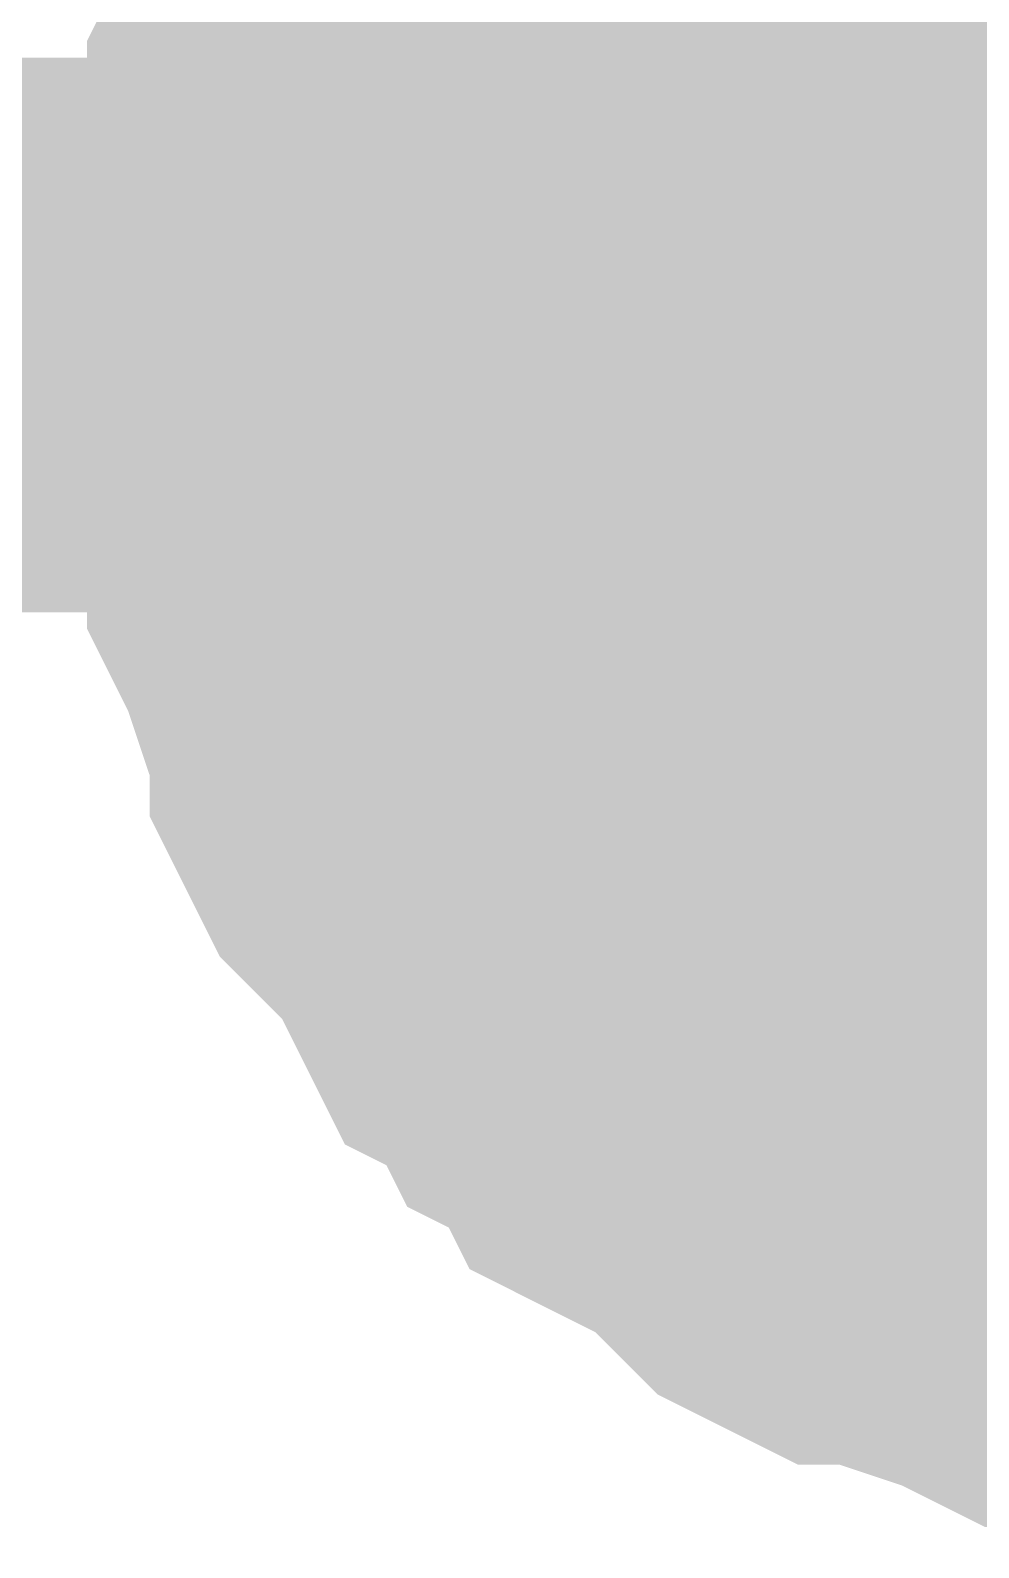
# Model space of a CAD drawing. Header units: inches. Extents: x 0 to 432, y 0 to 280.
# Drawn here: x 177.131 to 177.643, y 161.898 to 162.717 of the extents above; entities that cross this region are included whole.
import ezdxf

# ---------------------------------------------------------------- set-up
doc = ezdxf.new("R2010")
doc.units = ezdxf.units.IN
doc.layers.add('Sheet', color=255, linetype='Continuous')

msp = doc.modelspace()

# ---------------------------------------------------------------- linework, layer by layer
at = {"layer": 'Sheet'}
msp.add_lwpolyline([(177.546, 162.56, 0.508, 0.508, 1), (178.054, 162.56, 0.508, 0.508, 1)], format="xyseb", close=True, dxfattribs=at)
for points in [[(177.2999, 162.55285, 0.29972, 0.29972, 0), (177.2999, 162.57531, 0.29972, 0.29972, 0), (177.2999, 162.609, 0.29972, 0.29972, 0), (177.31113, 162.63146, 0.29972, 0.29972, 0), (177.31113, 162.65392, 0.29972, 0.29972, 0), (177.31113, 162.67638, 0.29972, 0.29972, 0), (177.32236, 162.69884, 0.29972, 0.29972, 0), (177.33359, 162.73253, 0.29972, 0.29972, 0), (177.34482, 162.75499, 0.29972, 0.29972, 0), (177.34482, 162.77745, 0.29972, 0.29972, 0), (177.35605, 162.79991, 0.29972, 0.29972, 0), (177.36729, 162.81114, 0.29972, 0.29972, 0), (177.38975, 162.8336, 0.29972, 0.29972, 0), (177.40098, 162.85606, 0.29972, 0.29972, 0), (177.41221, 162.87852, 0.29972, 0.29972, 0)], [(177.2999, 162.55285, 0.29972, 0.29972, 0), (177.2999, 162.57531, 0.29972, 0.29972, 0), (177.2999, 162.609, 0.29972, 0.29972, 0), (177.31113, 162.63146, 0.29972, 0.29972, 0), (177.31113, 162.65392, 0.29972, 0.29972, 0), (177.31113, 162.67638, 0.29972, 0.29972, 0), (177.32236, 162.69884, 0.29972, 0.29972, 0), (177.33359, 162.73253, 0.29972, 0.29972, 0), (177.34482, 162.75499, 0.29972, 0.29972, 0), (177.34482, 162.77745, 0.29972, 0.29972, 0), (177.35605, 162.79991, 0.29972, 0.29972, 0), (177.36729, 162.81114, 0.29972, 0.29972, 0), (177.38975, 162.8336, 0.29972, 0.29972, 0), (177.40098, 162.85606, 0.29972, 0.29972, 0), (177.41221, 162.87852, 0.29972, 0.29972, 0)], [(177.2999, 162.55285, 0.29972, 0.29972, 0), (177.2999, 162.57531, 0.29972, 0.29972, 0), (177.2999, 162.609, 0.29972, 0.29972, 0), (177.31113, 162.63146, 0.29972, 0.29972, 0), (177.31113, 162.65392, 0.29972, 0.29972, 0), (177.31113, 162.67638, 0.29972, 0.29972, 0), (177.32236, 162.69884, 0.29972, 0.29972, 0), (177.33359, 162.73253, 0.29972, 0.29972, 0), (177.34482, 162.75499, 0.29972, 0.29972, 0), (177.34482, 162.77745, 0.29972, 0.29972, 0), (177.35605, 162.79991, 0.29972, 0.29972, 0), (177.36729, 162.81114, 0.29972, 0.29972, 0), (177.38975, 162.8336, 0.29972, 0.29972, 0), (177.40098, 162.85606, 0.29972, 0.29972, 0), (177.41221, 162.87852, 0.29972, 0.29972, 0)], [(177.2999, 162.55285, 0.29972, 0.29972, 0), (177.2999, 162.57531, 0.29972, 0.29972, 0), (177.2999, 162.609, 0.29972, 0.29972, 0), (177.31113, 162.63146, 0.29972, 0.29972, 0), (177.31113, 162.65392, 0.29972, 0.29972, 0), (177.31113, 162.67638, 0.29972, 0.29972, 0), (177.32236, 162.69884, 0.29972, 0.29972, 0), (177.33359, 162.73253, 0.29972, 0.29972, 0), (177.34482, 162.75499, 0.29972, 0.29972, 0), (177.34482, 162.77745, 0.29972, 0.29972, 0), (177.35605, 162.79991, 0.29972, 0.29972, 0), (177.36729, 162.81114, 0.29972, 0.29972, 0), (177.38975, 162.8336, 0.29972, 0.29972, 0), (177.40098, 162.85606, 0.29972, 0.29972, 0), (177.41221, 162.87852, 0.29972, 0.29972, 0)], [(177.2999, 162.55285, 0.29972, 0.29972, 0), (177.2999, 162.57531, 0.29972, 0.29972, 0), (177.2999, 162.609, 0.29972, 0.29972, 0), (177.31113, 162.63146, 0.29972, 0.29972, 0), (177.31113, 162.65392, 0.29972, 0.29972, 0), (177.31113, 162.67638, 0.29972, 0.29972, 0), (177.32236, 162.69884, 0.29972, 0.29972, 0), (177.33359, 162.73253, 0.29972, 0.29972, 0), (177.34482, 162.75499, 0.29972, 0.29972, 0), (177.34482, 162.77745, 0.29972, 0.29972, 0), (177.35605, 162.79991, 0.29972, 0.29972, 0), (177.36729, 162.81114, 0.29972, 0.29972, 0), (177.38975, 162.8336, 0.29972, 0.29972, 0), (177.40098, 162.85606, 0.29972, 0.29972, 0), (177.41221, 162.87852, 0.29972, 0.29972, 0)], [(177.2999, 162.55285, 0.29972, 0.29972, 0), (177.2999, 162.57531, 0.29972, 0.29972, 0), (177.2999, 162.609, 0.29972, 0.29972, 0), (177.31113, 162.63146, 0.29972, 0.29972, 0), (177.31113, 162.65392, 0.29972, 0.29972, 0), (177.31113, 162.67638, 0.29972, 0.29972, 0), (177.32236, 162.69884, 0.29972, 0.29972, 0), (177.33359, 162.73253, 0.29972, 0.29972, 0), (177.34482, 162.75499, 0.29972, 0.29972, 0), (177.34482, 162.77745, 0.29972, 0.29972, 0), (177.35605, 162.79991, 0.29972, 0.29972, 0), (177.36729, 162.81114, 0.29972, 0.29972, 0), (177.38975, 162.8336, 0.29972, 0.29972, 0), (177.40098, 162.85606, 0.29972, 0.29972, 0), (177.41221, 162.87852, 0.29972, 0.29972, 0)], [(177.2999, 162.55285, 0.29972, 0.29972, 0), (177.2999, 162.57531, 0.29972, 0.29972, 0), (177.2999, 162.609, 0.29972, 0.29972, 0), (177.31113, 162.63146, 0.29972, 0.29972, 0), (177.31113, 162.65392, 0.29972, 0.29972, 0), (177.31113, 162.67638, 0.29972, 0.29972, 0), (177.32236, 162.69884, 0.29972, 0.29972, 0), (177.33359, 162.73253, 0.29972, 0.29972, 0), (177.34482, 162.75499, 0.29972, 0.29972, 0), (177.34482, 162.77745, 0.29972, 0.29972, 0), (177.35605, 162.79991, 0.29972, 0.29972, 0), (177.36729, 162.81114, 0.29972, 0.29972, 0), (177.38975, 162.8336, 0.29972, 0.29972, 0), (177.40098, 162.85606, 0.29972, 0.29972, 0), (177.41221, 162.87852, 0.29972, 0.29972, 0)], [(177.2999, 162.55285, 0.09906, 0.09906, 0), (177.2999, 162.57531, 0.09906, 0.09906, 0), (177.2999, 162.609, 0.09906, 0.09906, 0), (177.31113, 162.63146, 0.09906, 0.09906, 0), (177.31113, 162.65392, 0.09906, 0.09906, 0), (177.31113, 162.67638, 0.09906, 0.09906, 0), (177.32236, 162.69884, 0.09906, 0.09906, 0), (177.33359, 162.73253, 0.09906, 0.09906, 0), (177.34482, 162.75499, 0.09906, 0.09906, 0), (177.34482, 162.77745, 0.09906, 0.09906, 0)], [(177.2999, 162.55285, 0.09906, 0.09906, 0), (177.2999, 162.57531, 0.09906, 0.09906, 0), (177.2999, 162.609, 0.09906, 0.09906, 0), (177.31113, 162.63146, 0.09906, 0.09906, 0), (177.31113, 162.65392, 0.09906, 0.09906, 0), (177.31113, 162.67638, 0.09906, 0.09906, 0), (177.32236, 162.69884, 0.09906, 0.09906, 0), (177.33359, 162.73253, 0.09906, 0.09906, 0), (177.34482, 162.75499, 0.09906, 0.09906, 0), (177.34482, 162.77745, 0.09906, 0.09906, 0)], [(177.2999, 162.55285, 0.09906, 0.09906, 0), (177.2999, 162.57531, 0.09906, 0.09906, 0), (177.2999, 162.609, 0.09906, 0.09906, 0), (177.31113, 162.63146, 0.09906, 0.09906, 0), (177.31113, 162.65392, 0.09906, 0.09906, 0), (177.31113, 162.67638, 0.09906, 0.09906, 0), (177.32236, 162.69884, 0.09906, 0.09906, 0), (177.33359, 162.73253, 0.09906, 0.09906, 0), (177.34482, 162.75499, 0.09906, 0.09906, 0), (177.34482, 162.77745, 0.09906, 0.09906, 0)], [(177.2999, 162.55285, 0.09906, 0.09906, 0), (177.2999, 162.57531, 0.09906, 0.09906, 0), (177.2999, 162.609, 0.09906, 0.09906, 0), (177.31113, 162.63146, 0.09906, 0.09906, 0), (177.31113, 162.65392, 0.09906, 0.09906, 0), (177.31113, 162.67638, 0.09906, 0.09906, 0), (177.32236, 162.69884, 0.09906, 0.09906, 0), (177.33359, 162.73253, 0.09906, 0.09906, 0), (177.34482, 162.75499, 0.09906, 0.09906, 0), (177.34482, 162.77745, 0.09906, 0.09906, 0)], [(177.2999, 162.55285, 0.09906, 0.09906, 0), (177.2999, 162.57531, 0.09906, 0.09906, 0), (177.2999, 162.609, 0.09906, 0.09906, 0), (177.31113, 162.63146, 0.09906, 0.09906, 0), (177.31113, 162.65392, 0.09906, 0.09906, 0), (177.31113, 162.67638, 0.09906, 0.09906, 0), (177.32236, 162.69884, 0.09906, 0.09906, 0), (177.33359, 162.73253, 0.09906, 0.09906, 0), (177.34482, 162.75499, 0.09906, 0.09906, 0), (177.34482, 162.77745, 0.09906, 0.09906, 0)], [(177.2999, 162.55285, 0.09906, 0.09906, 0), (177.2999, 162.57531, 0.09906, 0.09906, 0), (177.2999, 162.609, 0.09906, 0.09906, 0), (177.31113, 162.63146, 0.09906, 0.09906, 0), (177.31113, 162.65392, 0.09906, 0.09906, 0), (177.31113, 162.67638, 0.09906, 0.09906, 0), (177.32236, 162.69884, 0.09906, 0.09906, 0), (177.33359, 162.73253, 0.09906, 0.09906, 0), (177.34482, 162.75499, 0.09906, 0.09906, 0), (177.34482, 162.77745, 0.09906, 0.09906, 0)], [(177.2999, 162.55285, 0.09906, 0.09906, 0), (177.2999, 162.57531, 0.09906, 0.09906, 0), (177.2999, 162.609, 0.09906, 0.09906, 0), (177.31113, 162.63146, 0.09906, 0.09906, 0), (177.31113, 162.65392, 0.09906, 0.09906, 0), (177.31113, 162.67638, 0.09906, 0.09906, 0), (177.32236, 162.69884, 0.09906, 0.09906, 0), (177.33359, 162.73253, 0.09906, 0.09906, 0), (177.34482, 162.75499, 0.09906, 0.09906, 0), (177.34482, 162.77745, 0.09906, 0.09906, 0)], [(172.72898, 162.55285, 0.29972, 0.29972, 0), (177.80529, 162.55285, 0.29972, 0.29972, 0)], [(177.80529, 162.04751, 0.29972, 0.29972, 0), (177.78282, 162.04751, 0.29972, 0.29972, 0), (177.74913, 162.04751, 0.29972, 0.29972, 0), (177.72667, 162.05874, 0.29972, 0.29972, 0), (177.70421, 162.05874, 0.29972, 0.29972, 0), (177.68175, 162.05874, 0.29972, 0.29972, 0), (177.65929, 162.06997, 0.29972, 0.29972, 0), (177.62559, 162.0812, 0.29972, 0.29972, 0), (177.60313, 162.09243, 0.29972, 0.29972, 0), (177.58067, 162.09243, 0.29972, 0.29972, 0), (177.55821, 162.10366, 0.29972, 0.29972, 0), (177.54698, 162.11489, 0.29972, 0.29972, 0), (177.52452, 162.13735, 0.29972, 0.29972, 0), (177.50205, 162.14858, 0.29972, 0.29972, 0), (177.47959, 162.15981, 0.29972, 0.29972, 0), (177.46836, 162.18227, 0.29972, 0.29972, 0), (177.4459, 162.1935, 0.29972, 0.29972, 0), (177.43467, 162.21596, 0.29972, 0.29972, 0), (177.41221, 162.22719, 0.29972, 0.29972, 0), (177.40098, 162.24965, 0.29972, 0.29972, 0), (177.38975, 162.27211, 0.29972, 0.29972, 0), (177.36729, 162.29457, 0.29972, 0.29972, 0), (177.35605, 162.3058, 0.29972, 0.29972, 0), (177.34482, 162.32826, 0.29972, 0.29972, 0), (177.34482, 162.35072, 0.29972, 0.29972, 0), (177.33359, 162.37318, 0.29972, 0.29972, 0), (177.32236, 162.40686, 0.29972, 0.29972, 0), (177.31113, 162.42932, 0.29972, 0.29972, 0), (177.31113, 162.45178, 0.29972, 0.29972, 0), (177.31113, 162.47424, 0.29972, 0.29972, 0), (177.2999, 162.4967, 0.29972, 0.29972, 0), (177.2999, 162.53039, 0.29972, 0.29972, 0), (177.2999, 162.55285, 0.29972, 0.29972, 0)], [(177.2999, 162.55285, 0.29972, 0.29972, 0), (177.2999, 162.55285, 0.29972, 0.29972, 0)], [(177.80529, 162.04751, 0.29972, 0.29972, 0), (177.78282, 162.04751, 0.29972, 0.29972, 0), (177.74913, 162.04751, 0.29972, 0.29972, 0), (177.72667, 162.05874, 0.29972, 0.29972, 0), (177.70421, 162.05874, 0.29972, 0.29972, 0), (177.68175, 162.05874, 0.29972, 0.29972, 0), (177.65929, 162.06997, 0.29972, 0.29972, 0), (177.62559, 162.0812, 0.29972, 0.29972, 0), (177.60313, 162.09243, 0.29972, 0.29972, 0), (177.58067, 162.09243, 0.29972, 0.29972, 0), (177.55821, 162.10366, 0.29972, 0.29972, 0), (177.54698, 162.11489, 0.29972, 0.29972, 0), (177.52452, 162.13735, 0.29972, 0.29972, 0), (177.50205, 162.14858, 0.29972, 0.29972, 0), (177.47959, 162.15981, 0.29972, 0.29972, 0), (177.46836, 162.18227, 0.29972, 0.29972, 0), (177.4459, 162.1935, 0.29972, 0.29972, 0), (177.43467, 162.21596, 0.29972, 0.29972, 0), (177.41221, 162.22719, 0.29972, 0.29972, 0), (177.40098, 162.24965, 0.29972, 0.29972, 0), (177.38975, 162.27211, 0.29972, 0.29972, 0), (177.36729, 162.29457, 0.29972, 0.29972, 0), (177.35605, 162.3058, 0.29972, 0.29972, 0), (177.34482, 162.32826, 0.29972, 0.29972, 0), (177.34482, 162.35072, 0.29972, 0.29972, 0), (177.33359, 162.37318, 0.29972, 0.29972, 0), (177.32236, 162.40686, 0.29972, 0.29972, 0), (177.31113, 162.42932, 0.29972, 0.29972, 0), (177.31113, 162.45178, 0.29972, 0.29972, 0), (177.31113, 162.47424, 0.29972, 0.29972, 0), (177.2999, 162.4967, 0.29972, 0.29972, 0), (177.2999, 162.53039, 0.29972, 0.29972, 0), (177.2999, 162.55285, 0.29972, 0.29972, 0)], [(177.2999, 162.55285, 0.29972, 0.29972, 0), (177.2999, 162.55285, 0.29972, 0.29972, 0)], [(177.80529, 162.04751, 0.29972, 0.29972, 0), (177.78282, 162.04751, 0.29972, 0.29972, 0), (177.74913, 162.04751, 0.29972, 0.29972, 0), (177.72667, 162.05874, 0.29972, 0.29972, 0), (177.70421, 162.05874, 0.29972, 0.29972, 0), (177.68175, 162.05874, 0.29972, 0.29972, 0), (177.65929, 162.06997, 0.29972, 0.29972, 0), (177.62559, 162.0812, 0.29972, 0.29972, 0), (177.60313, 162.09243, 0.29972, 0.29972, 0), (177.58067, 162.09243, 0.29972, 0.29972, 0), (177.55821, 162.10366, 0.29972, 0.29972, 0), (177.54698, 162.11489, 0.29972, 0.29972, 0), (177.52452, 162.13735, 0.29972, 0.29972, 0), (177.50205, 162.14858, 0.29972, 0.29972, 0), (177.47959, 162.15981, 0.29972, 0.29972, 0), (177.46836, 162.18227, 0.29972, 0.29972, 0), (177.4459, 162.1935, 0.29972, 0.29972, 0), (177.43467, 162.21596, 0.29972, 0.29972, 0), (177.41221, 162.22719, 0.29972, 0.29972, 0), (177.40098, 162.24965, 0.29972, 0.29972, 0), (177.38975, 162.27211, 0.29972, 0.29972, 0), (177.36729, 162.29457, 0.29972, 0.29972, 0), (177.35605, 162.3058, 0.29972, 0.29972, 0), (177.34482, 162.32826, 0.29972, 0.29972, 0), (177.34482, 162.35072, 0.29972, 0.29972, 0), (177.33359, 162.37318, 0.29972, 0.29972, 0), (177.32236, 162.40686, 0.29972, 0.29972, 0), (177.31113, 162.42932, 0.29972, 0.29972, 0), (177.31113, 162.45178, 0.29972, 0.29972, 0), (177.31113, 162.47424, 0.29972, 0.29972, 0), (177.2999, 162.4967, 0.29972, 0.29972, 0), (177.2999, 162.53039, 0.29972, 0.29972, 0), (177.2999, 162.55285, 0.29972, 0.29972, 0)], [(177.2999, 162.55285, 0.29972, 0.29972, 0), (177.2999, 162.55285, 0.29972, 0.29972, 0)], [(177.80529, 162.04751, 0.29972, 0.29972, 0), (177.78282, 162.04751, 0.29972, 0.29972, 0), (177.74913, 162.04751, 0.29972, 0.29972, 0), (177.72667, 162.05874, 0.29972, 0.29972, 0), (177.70421, 162.05874, 0.29972, 0.29972, 0), (177.68175, 162.05874, 0.29972, 0.29972, 0), (177.65929, 162.06997, 0.29972, 0.29972, 0), (177.62559, 162.0812, 0.29972, 0.29972, 0), (177.60313, 162.09243, 0.29972, 0.29972, 0), (177.58067, 162.09243, 0.29972, 0.29972, 0), (177.55821, 162.10366, 0.29972, 0.29972, 0), (177.54698, 162.11489, 0.29972, 0.29972, 0), (177.52452, 162.13735, 0.29972, 0.29972, 0), (177.50205, 162.14858, 0.29972, 0.29972, 0), (177.47959, 162.15981, 0.29972, 0.29972, 0), (177.46836, 162.18227, 0.29972, 0.29972, 0), (177.4459, 162.1935, 0.29972, 0.29972, 0), (177.43467, 162.21596, 0.29972, 0.29972, 0), (177.41221, 162.22719, 0.29972, 0.29972, 0), (177.40098, 162.24965, 0.29972, 0.29972, 0), (177.38975, 162.27211, 0.29972, 0.29972, 0), (177.36729, 162.29457, 0.29972, 0.29972, 0), (177.35605, 162.3058, 0.29972, 0.29972, 0), (177.34482, 162.32826, 0.29972, 0.29972, 0), (177.34482, 162.35072, 0.29972, 0.29972, 0), (177.33359, 162.37318, 0.29972, 0.29972, 0), (177.32236, 162.40686, 0.29972, 0.29972, 0), (177.31113, 162.42932, 0.29972, 0.29972, 0), (177.31113, 162.45178, 0.29972, 0.29972, 0), (177.31113, 162.47424, 0.29972, 0.29972, 0), (177.2999, 162.4967, 0.29972, 0.29972, 0), (177.2999, 162.53039, 0.29972, 0.29972, 0), (177.2999, 162.55285, 0.29972, 0.29972, 0)], [(177.2999, 162.55285, 0.29972, 0.29972, 0), (177.2999, 162.55285, 0.29972, 0.29972, 0)], [(177.80529, 162.04751, 0.29972, 0.29972, 0), (177.78282, 162.04751, 0.29972, 0.29972, 0), (177.74913, 162.04751, 0.29972, 0.29972, 0), (177.72667, 162.05874, 0.29972, 0.29972, 0), (177.70421, 162.05874, 0.29972, 0.29972, 0), (177.68175, 162.05874, 0.29972, 0.29972, 0), (177.65929, 162.06997, 0.29972, 0.29972, 0), (177.62559, 162.0812, 0.29972, 0.29972, 0), (177.60313, 162.09243, 0.29972, 0.29972, 0), (177.58067, 162.09243, 0.29972, 0.29972, 0), (177.55821, 162.10366, 0.29972, 0.29972, 0), (177.54698, 162.11489, 0.29972, 0.29972, 0), (177.52452, 162.13735, 0.29972, 0.29972, 0), (177.50205, 162.14858, 0.29972, 0.29972, 0), (177.47959, 162.15981, 0.29972, 0.29972, 0), (177.46836, 162.18227, 0.29972, 0.29972, 0), (177.4459, 162.1935, 0.29972, 0.29972, 0), (177.43467, 162.21596, 0.29972, 0.29972, 0), (177.41221, 162.22719, 0.29972, 0.29972, 0), (177.40098, 162.24965, 0.29972, 0.29972, 0), (177.38975, 162.27211, 0.29972, 0.29972, 0), (177.36729, 162.29457, 0.29972, 0.29972, 0), (177.35605, 162.3058, 0.29972, 0.29972, 0), (177.34482, 162.32826, 0.29972, 0.29972, 0), (177.34482, 162.35072, 0.29972, 0.29972, 0), (177.33359, 162.37318, 0.29972, 0.29972, 0), (177.32236, 162.40686, 0.29972, 0.29972, 0), (177.31113, 162.42932, 0.29972, 0.29972, 0), (177.31113, 162.45178, 0.29972, 0.29972, 0), (177.31113, 162.47424, 0.29972, 0.29972, 0), (177.2999, 162.4967, 0.29972, 0.29972, 0), (177.2999, 162.53039, 0.29972, 0.29972, 0), (177.2999, 162.55285, 0.29972, 0.29972, 0)], [(177.2999, 162.55285, 0.29972, 0.29972, 0), (177.2999, 162.55285, 0.29972, 0.29972, 0)], [(177.80529, 162.04751, 0.29972, 0.29972, 0), (177.78282, 162.04751, 0.29972, 0.29972, 0), (177.74913, 162.04751, 0.29972, 0.29972, 0), (177.72667, 162.05874, 0.29972, 0.29972, 0), (177.70421, 162.05874, 0.29972, 0.29972, 0), (177.68175, 162.05874, 0.29972, 0.29972, 0), (177.65929, 162.06997, 0.29972, 0.29972, 0), (177.62559, 162.0812, 0.29972, 0.29972, 0), (177.60313, 162.09243, 0.29972, 0.29972, 0), (177.58067, 162.09243, 0.29972, 0.29972, 0), (177.55821, 162.10366, 0.29972, 0.29972, 0), (177.54698, 162.11489, 0.29972, 0.29972, 0), (177.52452, 162.13735, 0.29972, 0.29972, 0), (177.50205, 162.14858, 0.29972, 0.29972, 0), (177.47959, 162.15981, 0.29972, 0.29972, 0), (177.46836, 162.18227, 0.29972, 0.29972, 0), (177.4459, 162.1935, 0.29972, 0.29972, 0), (177.43467, 162.21596, 0.29972, 0.29972, 0), (177.41221, 162.22719, 0.29972, 0.29972, 0), (177.40098, 162.24965, 0.29972, 0.29972, 0), (177.38975, 162.27211, 0.29972, 0.29972, 0), (177.36729, 162.29457, 0.29972, 0.29972, 0), (177.35605, 162.3058, 0.29972, 0.29972, 0), (177.34482, 162.32826, 0.29972, 0.29972, 0), (177.34482, 162.35072, 0.29972, 0.29972, 0), (177.33359, 162.37318, 0.29972, 0.29972, 0), (177.32236, 162.40686, 0.29972, 0.29972, 0), (177.31113, 162.42932, 0.29972, 0.29972, 0), (177.31113, 162.45178, 0.29972, 0.29972, 0), (177.31113, 162.47424, 0.29972, 0.29972, 0), (177.2999, 162.4967, 0.29972, 0.29972, 0), (177.2999, 162.53039, 0.29972, 0.29972, 0), (177.2999, 162.55285, 0.29972, 0.29972, 0)], [(177.2999, 162.55285, 0.29972, 0.29972, 0), (177.2999, 162.55285, 0.29972, 0.29972, 0)], [(177.80529, 162.04751, 0.29972, 0.29972, 0), (177.78282, 162.04751, 0.29972, 0.29972, 0), (177.74913, 162.04751, 0.29972, 0.29972, 0), (177.72667, 162.05874, 0.29972, 0.29972, 0), (177.70421, 162.05874, 0.29972, 0.29972, 0), (177.68175, 162.05874, 0.29972, 0.29972, 0), (177.65929, 162.06997, 0.29972, 0.29972, 0), (177.62559, 162.0812, 0.29972, 0.29972, 0), (177.60313, 162.09243, 0.29972, 0.29972, 0), (177.58067, 162.09243, 0.29972, 0.29972, 0), (177.55821, 162.10366, 0.29972, 0.29972, 0), (177.54698, 162.11489, 0.29972, 0.29972, 0), (177.52452, 162.13735, 0.29972, 0.29972, 0), (177.50205, 162.14858, 0.29972, 0.29972, 0), (177.47959, 162.15981, 0.29972, 0.29972, 0), (177.46836, 162.18227, 0.29972, 0.29972, 0), (177.4459, 162.1935, 0.29972, 0.29972, 0), (177.43467, 162.21596, 0.29972, 0.29972, 0), (177.41221, 162.22719, 0.29972, 0.29972, 0), (177.40098, 162.24965, 0.29972, 0.29972, 0), (177.38975, 162.27211, 0.29972, 0.29972, 0), (177.36729, 162.29457, 0.29972, 0.29972, 0), (177.35605, 162.3058, 0.29972, 0.29972, 0), (177.34482, 162.32826, 0.29972, 0.29972, 0), (177.34482, 162.35072, 0.29972, 0.29972, 0), (177.33359, 162.37318, 0.29972, 0.29972, 0), (177.32236, 162.40686, 0.29972, 0.29972, 0), (177.31113, 162.42932, 0.29972, 0.29972, 0), (177.31113, 162.45178, 0.29972, 0.29972, 0), (177.31113, 162.47424, 0.29972, 0.29972, 0), (177.2999, 162.4967, 0.29972, 0.29972, 0), (177.2999, 162.53039, 0.29972, 0.29972, 0), (177.2999, 162.55285, 0.29972, 0.29972, 0)], [(177.2999, 162.55285, 0.29972, 0.29972, 0), (177.2999, 162.55285, 0.29972, 0.29972, 0)], [(177.70421, 162.05874, 0.09906, 0.09906, 0), (177.68175, 162.05874, 0.09906, 0.09906, 0), (177.65929, 162.06997, 0.09906, 0.09906, 0), (177.62559, 162.0812, 0.09906, 0.09906, 0), (177.60313, 162.09243, 0.09906, 0.09906, 0), (177.58067, 162.09243, 0.09906, 0.09906, 0), (177.55821, 162.10366, 0.09906, 0.09906, 0), (177.54698, 162.11489, 0.09906, 0.09906, 0), (177.52452, 162.13735, 0.09906, 0.09906, 0), (177.50205, 162.14858, 0.09906, 0.09906, 0), (177.47959, 162.15981, 0.09906, 0.09906, 0), (177.46836, 162.18227, 0.09906, 0.09906, 0), (177.4459, 162.1935, 0.09906, 0.09906, 0), (177.43467, 162.21596, 0.09906, 0.09906, 0), (177.41221, 162.22719, 0.09906, 0.09906, 0), (177.40098, 162.24965, 0.09906, 0.09906, 0), (177.38975, 162.27211, 0.09906, 0.09906, 0), (177.36729, 162.29457, 0.09906, 0.09906, 0), (177.35605, 162.3058, 0.09906, 0.09906, 0), (177.34482, 162.32826, 0.09906, 0.09906, 0), (177.34482, 162.35072, 0.09906, 0.09906, 0), (177.33359, 162.37318, 0.09906, 0.09906, 0), (177.32236, 162.40686, 0.09906, 0.09906, 0), (177.31113, 162.42932, 0.09906, 0.09906, 0), (177.31113, 162.45178, 0.09906, 0.09906, 0), (177.31113, 162.47424, 0.09906, 0.09906, 0), (177.2999, 162.4967, 0.09906, 0.09906, 0), (177.2999, 162.53039, 0.09906, 0.09906, 0), (177.2999, 162.55285, 0.09906, 0.09906, 0)], [(177.2999, 162.55285, 0.09906, 0.09906, 0), (177.2999, 162.55285, 0.09906, 0.09906, 0)], [(177.70421, 162.05874, 0.09906, 0.09906, 0), (177.68175, 162.05874, 0.09906, 0.09906, 0), (177.65929, 162.06997, 0.09906, 0.09906, 0), (177.62559, 162.0812, 0.09906, 0.09906, 0), (177.60313, 162.09243, 0.09906, 0.09906, 0), (177.58067, 162.09243, 0.09906, 0.09906, 0), (177.55821, 162.10366, 0.09906, 0.09906, 0), (177.54698, 162.11489, 0.09906, 0.09906, 0), (177.52452, 162.13735, 0.09906, 0.09906, 0), (177.50205, 162.14858, 0.09906, 0.09906, 0), (177.47959, 162.15981, 0.09906, 0.09906, 0), (177.46836, 162.18227, 0.09906, 0.09906, 0), (177.4459, 162.1935, 0.09906, 0.09906, 0), (177.43467, 162.21596, 0.09906, 0.09906, 0), (177.41221, 162.22719, 0.09906, 0.09906, 0), (177.40098, 162.24965, 0.09906, 0.09906, 0), (177.38975, 162.27211, 0.09906, 0.09906, 0), (177.36729, 162.29457, 0.09906, 0.09906, 0), (177.35605, 162.3058, 0.09906, 0.09906, 0), (177.34482, 162.32826, 0.09906, 0.09906, 0), (177.34482, 162.35072, 0.09906, 0.09906, 0), (177.33359, 162.37318, 0.09906, 0.09906, 0), (177.32236, 162.40686, 0.09906, 0.09906, 0), (177.31113, 162.42932, 0.09906, 0.09906, 0), (177.31113, 162.45178, 0.09906, 0.09906, 0), (177.31113, 162.47424, 0.09906, 0.09906, 0), (177.2999, 162.4967, 0.09906, 0.09906, 0), (177.2999, 162.53039, 0.09906, 0.09906, 0), (177.2999, 162.55285, 0.09906, 0.09906, 0)], [(177.2999, 162.55285, 0.09906, 0.09906, 0), (177.2999, 162.55285, 0.09906, 0.09906, 0)], [(177.70421, 162.05874, 0.09906, 0.09906, 0), (177.68175, 162.05874, 0.09906, 0.09906, 0), (177.65929, 162.06997, 0.09906, 0.09906, 0), (177.62559, 162.0812, 0.09906, 0.09906, 0), (177.60313, 162.09243, 0.09906, 0.09906, 0), (177.58067, 162.09243, 0.09906, 0.09906, 0), (177.55821, 162.10366, 0.09906, 0.09906, 0), (177.54698, 162.11489, 0.09906, 0.09906, 0), (177.52452, 162.13735, 0.09906, 0.09906, 0), (177.50205, 162.14858, 0.09906, 0.09906, 0), (177.47959, 162.15981, 0.09906, 0.09906, 0), (177.46836, 162.18227, 0.09906, 0.09906, 0), (177.4459, 162.1935, 0.09906, 0.09906, 0), (177.43467, 162.21596, 0.09906, 0.09906, 0), (177.41221, 162.22719, 0.09906, 0.09906, 0), (177.40098, 162.24965, 0.09906, 0.09906, 0), (177.38975, 162.27211, 0.09906, 0.09906, 0), (177.36729, 162.29457, 0.09906, 0.09906, 0), (177.35605, 162.3058, 0.09906, 0.09906, 0), (177.34482, 162.32826, 0.09906, 0.09906, 0), (177.34482, 162.35072, 0.09906, 0.09906, 0), (177.33359, 162.37318, 0.09906, 0.09906, 0), (177.32236, 162.40686, 0.09906, 0.09906, 0), (177.31113, 162.42932, 0.09906, 0.09906, 0), (177.31113, 162.45178, 0.09906, 0.09906, 0), (177.31113, 162.47424, 0.09906, 0.09906, 0), (177.2999, 162.4967, 0.09906, 0.09906, 0), (177.2999, 162.53039, 0.09906, 0.09906, 0), (177.2999, 162.55285, 0.09906, 0.09906, 0)], [(177.2999, 162.55285, 0.09906, 0.09906, 0), (177.2999, 162.55285, 0.09906, 0.09906, 0)], [(177.70421, 162.05874, 0.09906, 0.09906, 0), (177.68175, 162.05874, 0.09906, 0.09906, 0), (177.65929, 162.06997, 0.09906, 0.09906, 0), (177.62559, 162.0812, 0.09906, 0.09906, 0), (177.60313, 162.09243, 0.09906, 0.09906, 0), (177.58067, 162.09243, 0.09906, 0.09906, 0), (177.55821, 162.10366, 0.09906, 0.09906, 0), (177.54698, 162.11489, 0.09906, 0.09906, 0), (177.52452, 162.13735, 0.09906, 0.09906, 0), (177.50205, 162.14858, 0.09906, 0.09906, 0), (177.47959, 162.15981, 0.09906, 0.09906, 0), (177.46836, 162.18227, 0.09906, 0.09906, 0), (177.4459, 162.1935, 0.09906, 0.09906, 0), (177.43467, 162.21596, 0.09906, 0.09906, 0), (177.41221, 162.22719, 0.09906, 0.09906, 0), (177.40098, 162.24965, 0.09906, 0.09906, 0), (177.38975, 162.27211, 0.09906, 0.09906, 0), (177.36729, 162.29457, 0.09906, 0.09906, 0), (177.35605, 162.3058, 0.09906, 0.09906, 0), (177.34482, 162.32826, 0.09906, 0.09906, 0), (177.34482, 162.35072, 0.09906, 0.09906, 0), (177.33359, 162.37318, 0.09906, 0.09906, 0), (177.32236, 162.40686, 0.09906, 0.09906, 0), (177.31113, 162.42932, 0.09906, 0.09906, 0), (177.31113, 162.45178, 0.09906, 0.09906, 0), (177.31113, 162.47424, 0.09906, 0.09906, 0), (177.2999, 162.4967, 0.09906, 0.09906, 0), (177.2999, 162.53039, 0.09906, 0.09906, 0), (177.2999, 162.55285, 0.09906, 0.09906, 0)], [(177.2999, 162.55285, 0.09906, 0.09906, 0), (177.2999, 162.55285, 0.09906, 0.09906, 0)], [(177.70421, 162.05874, 0.09906, 0.09906, 0), (177.68175, 162.05874, 0.09906, 0.09906, 0), (177.65929, 162.06997, 0.09906, 0.09906, 0), (177.62559, 162.0812, 0.09906, 0.09906, 0), (177.60313, 162.09243, 0.09906, 0.09906, 0), (177.58067, 162.09243, 0.09906, 0.09906, 0), (177.55821, 162.10366, 0.09906, 0.09906, 0), (177.54698, 162.11489, 0.09906, 0.09906, 0), (177.52452, 162.13735, 0.09906, 0.09906, 0), (177.50205, 162.14858, 0.09906, 0.09906, 0), (177.47959, 162.15981, 0.09906, 0.09906, 0), (177.46836, 162.18227, 0.09906, 0.09906, 0), (177.4459, 162.1935, 0.09906, 0.09906, 0), (177.43467, 162.21596, 0.09906, 0.09906, 0), (177.41221, 162.22719, 0.09906, 0.09906, 0), (177.40098, 162.24965, 0.09906, 0.09906, 0), (177.38975, 162.27211, 0.09906, 0.09906, 0), (177.36729, 162.29457, 0.09906, 0.09906, 0), (177.35605, 162.3058, 0.09906, 0.09906, 0), (177.34482, 162.32826, 0.09906, 0.09906, 0), (177.34482, 162.35072, 0.09906, 0.09906, 0), (177.33359, 162.37318, 0.09906, 0.09906, 0), (177.32236, 162.40686, 0.09906, 0.09906, 0), (177.31113, 162.42932, 0.09906, 0.09906, 0), (177.31113, 162.45178, 0.09906, 0.09906, 0), (177.31113, 162.47424, 0.09906, 0.09906, 0), (177.2999, 162.4967, 0.09906, 0.09906, 0), (177.2999, 162.53039, 0.09906, 0.09906, 0), (177.2999, 162.55285, 0.09906, 0.09906, 0)], [(177.2999, 162.55285, 0.09906, 0.09906, 0), (177.2999, 162.55285, 0.09906, 0.09906, 0)], [(177.70421, 162.05874, 0.09906, 0.09906, 0), (177.68175, 162.05874, 0.09906, 0.09906, 0), (177.65929, 162.06997, 0.09906, 0.09906, 0), (177.62559, 162.0812, 0.09906, 0.09906, 0), (177.60313, 162.09243, 0.09906, 0.09906, 0), (177.58067, 162.09243, 0.09906, 0.09906, 0), (177.55821, 162.10366, 0.09906, 0.09906, 0), (177.54698, 162.11489, 0.09906, 0.09906, 0), (177.52452, 162.13735, 0.09906, 0.09906, 0), (177.50205, 162.14858, 0.09906, 0.09906, 0), (177.47959, 162.15981, 0.09906, 0.09906, 0), (177.46836, 162.18227, 0.09906, 0.09906, 0), (177.4459, 162.1935, 0.09906, 0.09906, 0), (177.43467, 162.21596, 0.09906, 0.09906, 0), (177.41221, 162.22719, 0.09906, 0.09906, 0), (177.40098, 162.24965, 0.09906, 0.09906, 0), (177.38975, 162.27211, 0.09906, 0.09906, 0), (177.36729, 162.29457, 0.09906, 0.09906, 0), (177.35605, 162.3058, 0.09906, 0.09906, 0), (177.34482, 162.32826, 0.09906, 0.09906, 0), (177.34482, 162.35072, 0.09906, 0.09906, 0), (177.33359, 162.37318, 0.09906, 0.09906, 0), (177.32236, 162.40686, 0.09906, 0.09906, 0), (177.31113, 162.42932, 0.09906, 0.09906, 0), (177.31113, 162.45178, 0.09906, 0.09906, 0), (177.31113, 162.47424, 0.09906, 0.09906, 0), (177.2999, 162.4967, 0.09906, 0.09906, 0), (177.2999, 162.53039, 0.09906, 0.09906, 0), (177.2999, 162.55285, 0.09906, 0.09906, 0)], [(177.2999, 162.55285, 0.09906, 0.09906, 0), (177.2999, 162.55285, 0.09906, 0.09906, 0)], [(177.70421, 162.05874, 0.09906, 0.09906, 0), (177.68175, 162.05874, 0.09906, 0.09906, 0), (177.65929, 162.06997, 0.09906, 0.09906, 0), (177.62559, 162.0812, 0.09906, 0.09906, 0), (177.60313, 162.09243, 0.09906, 0.09906, 0), (177.58067, 162.09243, 0.09906, 0.09906, 0), (177.55821, 162.10366, 0.09906, 0.09906, 0), (177.54698, 162.11489, 0.09906, 0.09906, 0), (177.52452, 162.13735, 0.09906, 0.09906, 0), (177.50205, 162.14858, 0.09906, 0.09906, 0), (177.47959, 162.15981, 0.09906, 0.09906, 0), (177.46836, 162.18227, 0.09906, 0.09906, 0), (177.4459, 162.1935, 0.09906, 0.09906, 0), (177.43467, 162.21596, 0.09906, 0.09906, 0), (177.41221, 162.22719, 0.09906, 0.09906, 0), (177.40098, 162.24965, 0.09906, 0.09906, 0), (177.38975, 162.27211, 0.09906, 0.09906, 0), (177.36729, 162.29457, 0.09906, 0.09906, 0), (177.35605, 162.3058, 0.09906, 0.09906, 0), (177.34482, 162.32826, 0.09906, 0.09906, 0), (177.34482, 162.35072, 0.09906, 0.09906, 0), (177.33359, 162.37318, 0.09906, 0.09906, 0), (177.32236, 162.40686, 0.09906, 0.09906, 0), (177.31113, 162.42932, 0.09906, 0.09906, 0), (177.31113, 162.45178, 0.09906, 0.09906, 0), (177.31113, 162.47424, 0.09906, 0.09906, 0), (177.2999, 162.4967, 0.09906, 0.09906, 0), (177.2999, 162.53039, 0.09906, 0.09906, 0), (177.2999, 162.55285, 0.09906, 0.09906, 0)], [(177.2999, 162.55285, 0.09906, 0.09906, 0), (177.2999, 162.55285, 0.09906, 0.09906, 0)]]:
    msp.add_lwpolyline(points, format="xyseb", dxfattribs=at)

doc.saveas('drawing.dxf')
